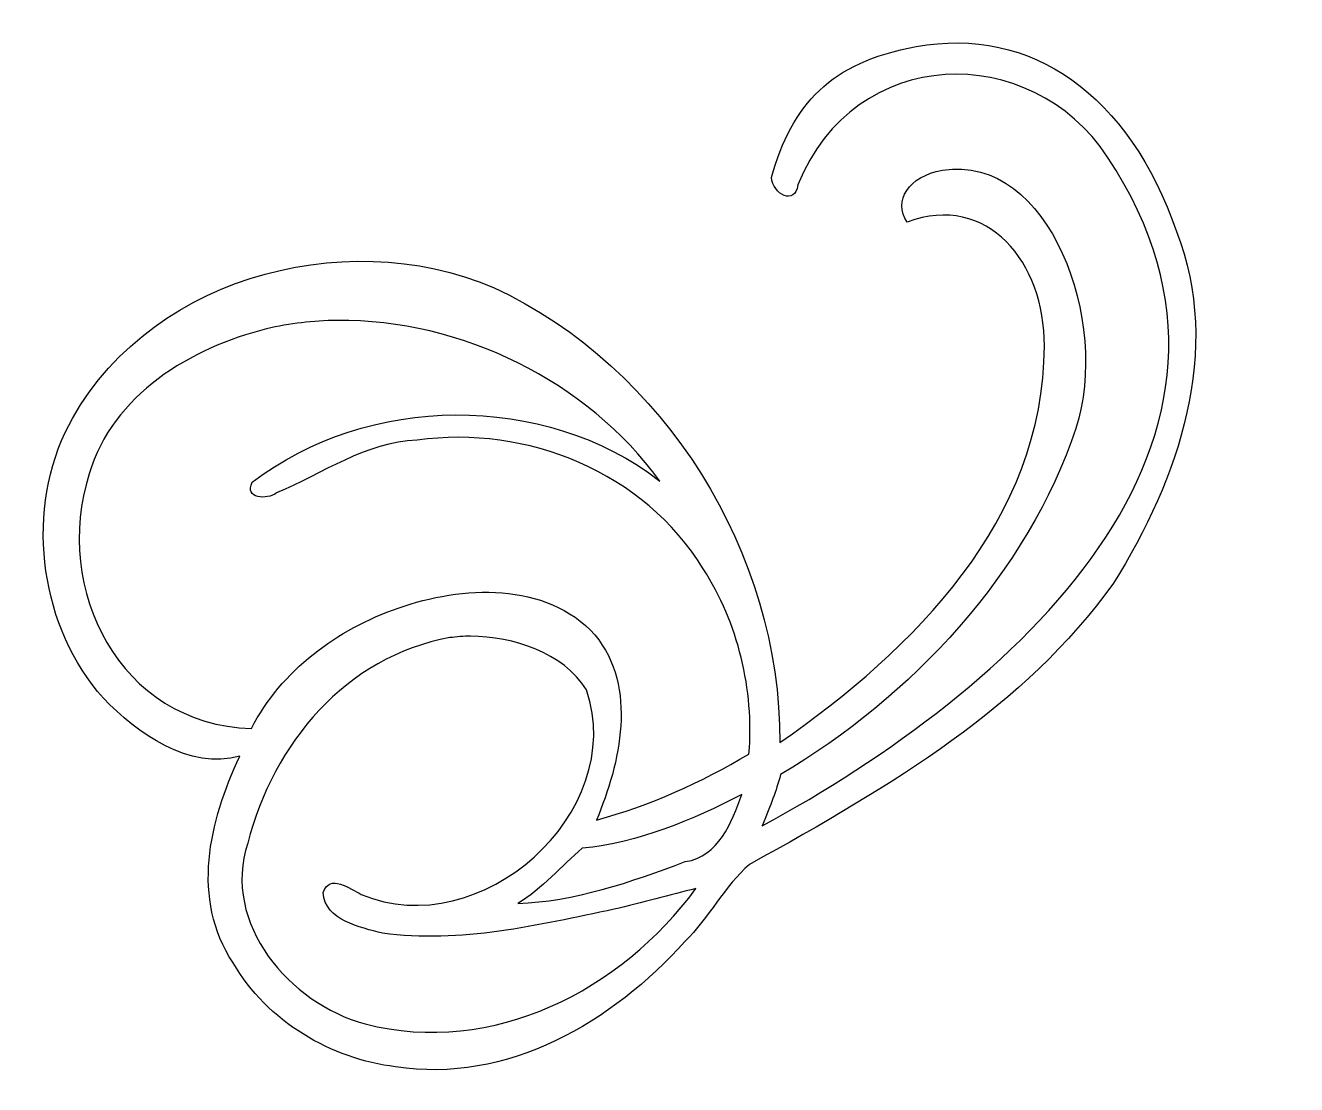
# Model space of a CAD drawing. Header units: centimetres. Extents: x -5.25 to 3.09, y 1.15 to 8.11.
import ezdxf

# ---------------------------------------------------------------- set-up
doc = ezdxf.new("R2010")
doc.units = ezdxf.units.CM
doc.header["$MEASUREMENT"] = 0
doc.layers.add('Layer 1', color=7, linetype='Continuous')

msp = doc.modelspace()

# ---------------------------------------------------------------- linework, layer by layer
at = {"layer": 'Layer 1', "color": 56}
for points, knots in [([(-0.35582, 7.10878), (-0.34642, 6.99905), (-0.20001, 6.92141), (-0.18253, 7.05933), (-0.18253, 7.05933), (0.18998, 7.98357), (1.34521, 8.0075), (1.85187, 7.24268), (1.85187, 7.24268), (3.09273, 5.36955), (1.20997, 3.73396), (-0.41553, 2.84896), (-0.41553, 2.84896), (-0.35674, 2.99684), (-0.32713, 3.07044), (-0.29488, 3.1873), (-0.29488, 3.1873), (0.55974, 3.68905), (1.33048, 4.5148), (1.64277, 5.46022), (1.64277, 5.46022), (1.87222, 6.15486), (1.46992, 7.26845), (0.76767, 7.15588), (0.76767, 7.15588), (0.54345, 7.11773), (0.44318, 6.95326), (0.53601, 6.81572), (0.53601, 6.81572), (1.06468, 7.01085), (1.4386, 6.55166), (1.43692, 6.00179), (1.43692, 6.00179), (1.43342, 4.8573), (0.58162, 4.01124), (-0.29976, 3.39632), (-0.29976, 3.39632), (-0.29706, 4.63997), (-1.05173, 5.86015), (-2.17996, 6.38611), (-2.17996, 6.38611), (-3.17616, 6.81183), (-4.50514, 6.4336), (-4.9939, 5.43392), (-4.9939, 5.43392), (-5.25397, 4.87111), (-5.15141, 4.14809), (-4.74229, 3.68818), (-4.74229, 3.68818), (-4.52095, 3.45769), (-4.17651, 3.21358), (-3.84618, 3.30668), (-3.84618, 3.30668), (-4.04848, 2.87626), (-4.16765, 2.37331), (-3.89044, 1.94942), (-3.89044, 1.94942), (-3.66896, 1.56561), (-3.24072, 1.31456), (-2.82324, 1.26724), (-2.82324, 1.26724), (-2.09427, 1.14982), (-1.39152, 1.563), (-0.92446, 2.0899), (-0.92446, 2.0899), (-0.76724, 2.24309), (-0.66243, 2.45445), (-0.49968, 2.59559), (-0.49968, 2.59559), (0.44843, 3.12168), (1.30185, 3.62398), (1.88972, 4.4428), (1.88972, 4.4428), (2.32095, 5.12858), (2.60876, 5.9758), (2.30377, 6.75355), (2.30377, 6.75355), (1.99746, 7.65033), (1.34922, 8.10737), (0.59421, 7.96805), (0.59421, 7.96805), (0.03052, 7.86439), (-0.21703, 7.59239), (-0.35584, 7.10877), (-0.35584, 7.10877), (-0.35584, 7.10877), (-0.35582, 7.10878), (-0.35582, 7.10878)], [0, 0, 0, 0, 0.0434783, 0.0434783, 0.0434783, 0.0434783, 0.0869565, 0.0869565, 0.0869565, 0.0869565, 0.1304348, 0.1304348, 0.1304348, 0.1304348, 0.173913, 0.173913, 0.173913, 0.173913, 0.2173913, 0.2173913, 0.2173913, 0.2173913, 0.2608696, 0.2608696, 0.2608696, 0.2608696, 0.3043478, 0.3043478, 0.3043478, 0.3043478, 0.3478261, 0.3478261, 0.3478261, 0.3478261, 0.3913043, 0.3913043, 0.3913043, 0.3913043, 0.4347826, 0.4347826, 0.4347826, 0.4347826, 0.4782609, 0.4782609, 0.4782609, 0.4782609, 0.5217391, 0.5217391, 0.5217391, 0.5217391, 0.5652174, 0.5652174, 0.5652174, 0.5652174, 0.6086957, 0.6086957, 0.6086957, 0.6086957, 0.6521739, 0.6521739, 0.6521739, 0.6521739, 0.6956522, 0.6956522, 0.6956522, 0.6956522, 0.7391304, 0.7391304, 0.7391304, 0.7391304, 0.7826087, 0.7826087, 0.7826087, 0.7826087, 0.826087, 0.826087, 0.826087, 0.826087, 0.8695652, 0.8695652, 0.8695652, 0.8695652, 0.9130435, 0.9130435, 0.9130435, 0.9130435, 1, 1, 1, 1]), ([(-3.20771, 6.16948), (-2.38851, 6.17638), (-1.56974, 5.77291), (-1.08774, 5.11445), (-1.08774, 5.11445), (-1.84705, 5.70242), (-3.00897, 5.68755), (-3.76417, 5.10618), (-3.76417, 5.10618), (-3.82186, 4.99771), (-3.66569, 4.98961), (-3.60459, 5.0359), (-3.60459, 5.0359), (-3.3029, 5.1646), (-3.02206, 5.36915), (-2.68186, 5.38234), (-2.68186, 5.38234), (-1.96416, 5.48615), (-1.18754, 5.16942), (-0.80415, 4.53815), (-0.80415, 4.53815), (-0.5736, 4.18114), (-0.46863, 3.74557), (-0.50319, 3.32107), (-0.50319, 3.32107), (-0.81684, 3.13442), (-1.15524, 2.98228), (-1.50447, 2.88699), (-1.50447, 2.88699), (-1.34751, 3.26244), (-1.23196, 3.75692), (-1.51439, 4.10407), (-1.51439, 4.10407), (-1.83601, 4.45815), (-2.38922, 4.42624), (-2.80672, 4.28018), (-2.80672, 4.28018), (-3.2065, 4.14118), (-3.57487, 3.87056), (-3.76997, 3.48808), (-3.76997, 3.48808), (-4.64109, 3.51756), (-5.07561, 4.4085), (-4.83492, 5.16074), (-4.83492, 5.16074), (-4.68472, 5.67948), (-4.16522, 5.99262), (-3.66993, 6.11407), (-3.66993, 6.11407), (-3.51904, 6.14934), (-3.36481, 6.16759), (-3.20773, 6.16947), (-3.20773, 6.16947), (-3.20773, 6.16947), (-3.20771, 6.16948), (-3.20771, 6.16948)], [0, 0, 0, 0, 0.0666667, 0.0666667, 0.0666667, 0.0666667, 0.1333333, 0.1333333, 0.1333333, 0.1333333, 0.2, 0.2, 0.2, 0.2, 0.2666667, 0.2666667, 0.2666667, 0.2666667, 0.3333333, 0.3333333, 0.3333333, 0.3333333, 0.4, 0.4, 0.4, 0.4, 0.4666667, 0.4666667, 0.4666667, 0.4666667, 0.5333333, 0.5333333, 0.5333333, 0.5333333, 0.6, 0.6, 0.6, 0.6, 0.6666667, 0.6666667, 0.6666667, 0.6666667, 0.7333333, 0.7333333, 0.7333333, 0.7333333, 0.8, 0.8, 0.8, 0.8, 0.8666667, 0.8666667, 0.8666667, 0.8666667, 1, 1, 1, 1]), ([(-2.33128, 4.09581), (-2.04888, 4.09141), (-1.7265, 3.99014), (-1.56978, 3.74276), (-1.56978, 3.74276), (-1.29611, 2.93362), (-2.26812, 2.07005), (-3.04896, 2.39917), (-3.04896, 2.39917), (-3.12345, 2.43638), (-3.25681, 2.53793), (-3.29949, 2.41075), (-3.29949, 2.41075), (-3.28654, 2.22579), (-3.05497, 2.18358), (-2.91006, 2.14369), (-2.91006, 2.14369), (-2.39985, 2.07518), (-1.88481, 2.19646), (-1.3878, 2.30207), (-1.3878, 2.30207), (-1.21022, 2.34228), (-1.01629, 2.39803), (-0.85127, 2.43721), (-0.85127, 2.43721), (-1.34255, 1.76997), (-2.17977, 1.33409), (-3.0229, 1.54798), (-3.0229, 1.54798), (-3.51988, 1.6819), (-3.96699, 2.20851), (-3.79433, 2.73622), (-3.79433, 2.73622), (-3.62698, 3.39051), (-3.15147, 3.96094), (-2.46718, 4.08565), (-2.46718, 4.08565), (-2.42211, 4.09127), (-2.37678, 4.0962), (-2.33129, 4.09581), (-2.33129, 4.09581), (-2.33129, 4.09581), (-2.33128, 4.09581), (-2.33128, 4.09581)], [0, 0, 0, 0, 0.0833333, 0.0833333, 0.0833333, 0.0833333, 0.1666667, 0.1666667, 0.1666667, 0.1666667, 0.25, 0.25, 0.25, 0.25, 0.3333333, 0.3333333, 0.3333333, 0.3333333, 0.4166667, 0.4166667, 0.4166667, 0.4166667, 0.5, 0.5, 0.5, 0.5, 0.5833333, 0.5833333, 0.5833333, 0.5833333, 0.6666667, 0.6666667, 0.6666667, 0.6666667, 0.75, 0.75, 0.75, 0.75, 0.8333333, 0.8333333, 0.8333333, 0.8333333, 1, 1, 1, 1]), ([(-0.54948, 3.05567), (-0.6168, 2.87358), (-0.70028, 2.64632), (-0.92121, 2.61469), (-0.92121, 2.61469), (-1.27184, 2.48046), (-1.6581, 2.35116), (-2.0204, 2.33964), (-2.0204, 2.33964), (-1.86129, 2.4367), (-1.7319, 2.58901), (-1.59789, 2.70179), (-1.59789, 2.70179), (-1.22687, 2.7399), (-0.87308, 2.8889), (-0.54948, 3.05567)], [0, 0, 0, 0, 0.2, 0.2, 0.2, 0.2, 0.4, 0.4, 0.4, 0.4, 0.6, 0.6, 0.6, 0.6, 1, 1, 1, 1])]:
    msp.add_open_spline(points, degree=3, knots=knots, dxfattribs=at)

doc.saveas('drawing.dxf')
